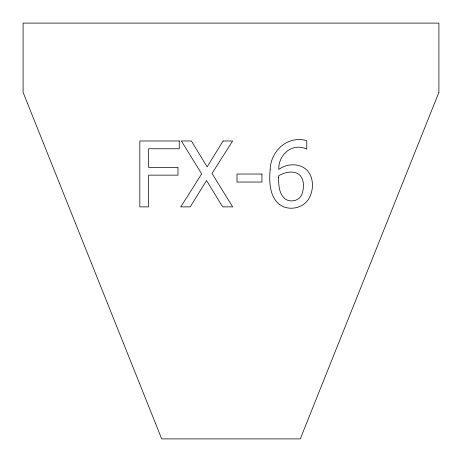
<?xml version="1.0" encoding="UTF-8"?>
<svg xmlns="http://www.w3.org/2000/svg" width="462" height="462" viewBox="0 0 462 462"><rect width="100%" height="100%" fill="white"/><g stroke="black" fill="none" stroke-linecap="round" stroke-linejoin="round"><path stroke-width="0.69" d="M278.644 177.552C278.54 185.019 278.933 193.948 285.221 199.035C290.471 202.627 298.741 200.982 301.617 195.085C304.117 188.525 304.839 179.4 298.954 174.341C292.937 170.201 284.661 172.32 278.777 175.67L278.644 177.552M270.149 169.756C268.896 182.779 269.698 200.468 283.402 206.739C292.411 210.366 303.638 207.224 308.801 198.816C314.224 189.593 314.073 175.803 305.284 168.682C297.603 162.924 286.353 163.889 278.777 169.387C278.297 154.504 292.394 142.284 306.745 149.122L306.745 140.667C287.722 135.118 270.605 150.86 270.149 169.756M438.9 92.4L300.3 438.9L161.7 438.9L23.1 92.4L23.1 23.1L438.9 23.1L438.9 92.4M223.106 140.979L207.132 166.863L191.378 140.979L181.375 140.979L201.686 173.903L180.757 206.872L190.228 206.872L206.554 180.498L222.62 206.872L232.663 206.872L212 173.458L232.623 140.979L223.106 140.979M179.25 140.979L139.824 140.979L139.824 206.872L148.585 206.872L148.585 175.138L177.968 175.138L177.968 167.354L148.585 167.354L148.585 148.764L179.25 148.764L179.25 140.979M261.96 174.035L237 174.035L237 182.045L261.96 182.045L261.96 174.035"/></g></svg>
